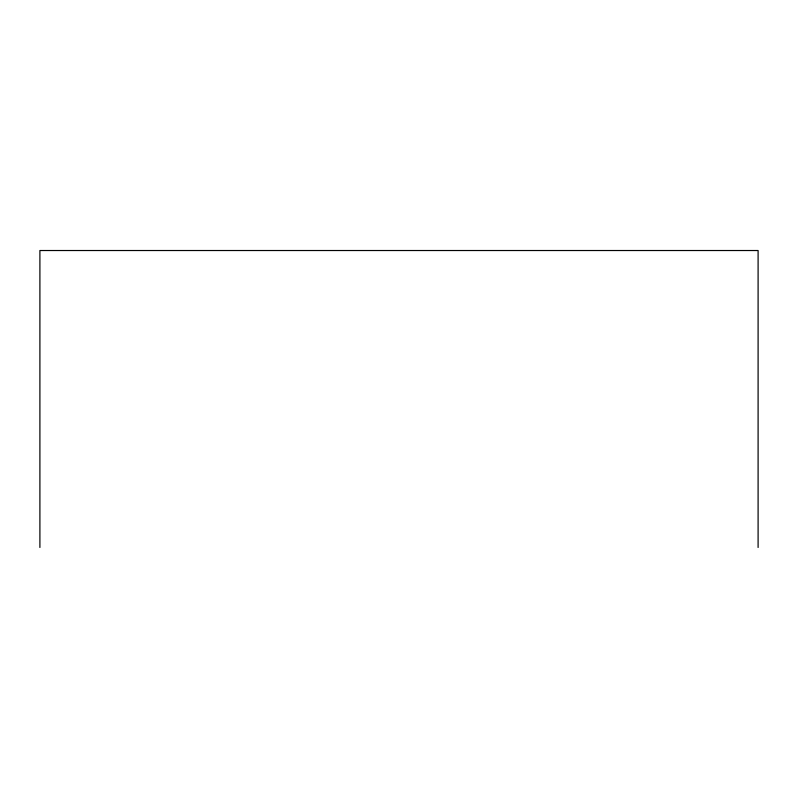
<?xml version="1.0" encoding="UTF-8"?>
<svg xmlns="http://www.w3.org/2000/svg" width="798" height="798" viewBox="0 0 798 798"><rect width="100%" height="100%" fill="white"/><g stroke="black" fill="none" stroke-linecap="round" stroke-linejoin="round"><path stroke-width="1.2" d="M758.1 547.478L758.1 250.522L39.9 250.522L39.9 547.478"/></g></svg>
